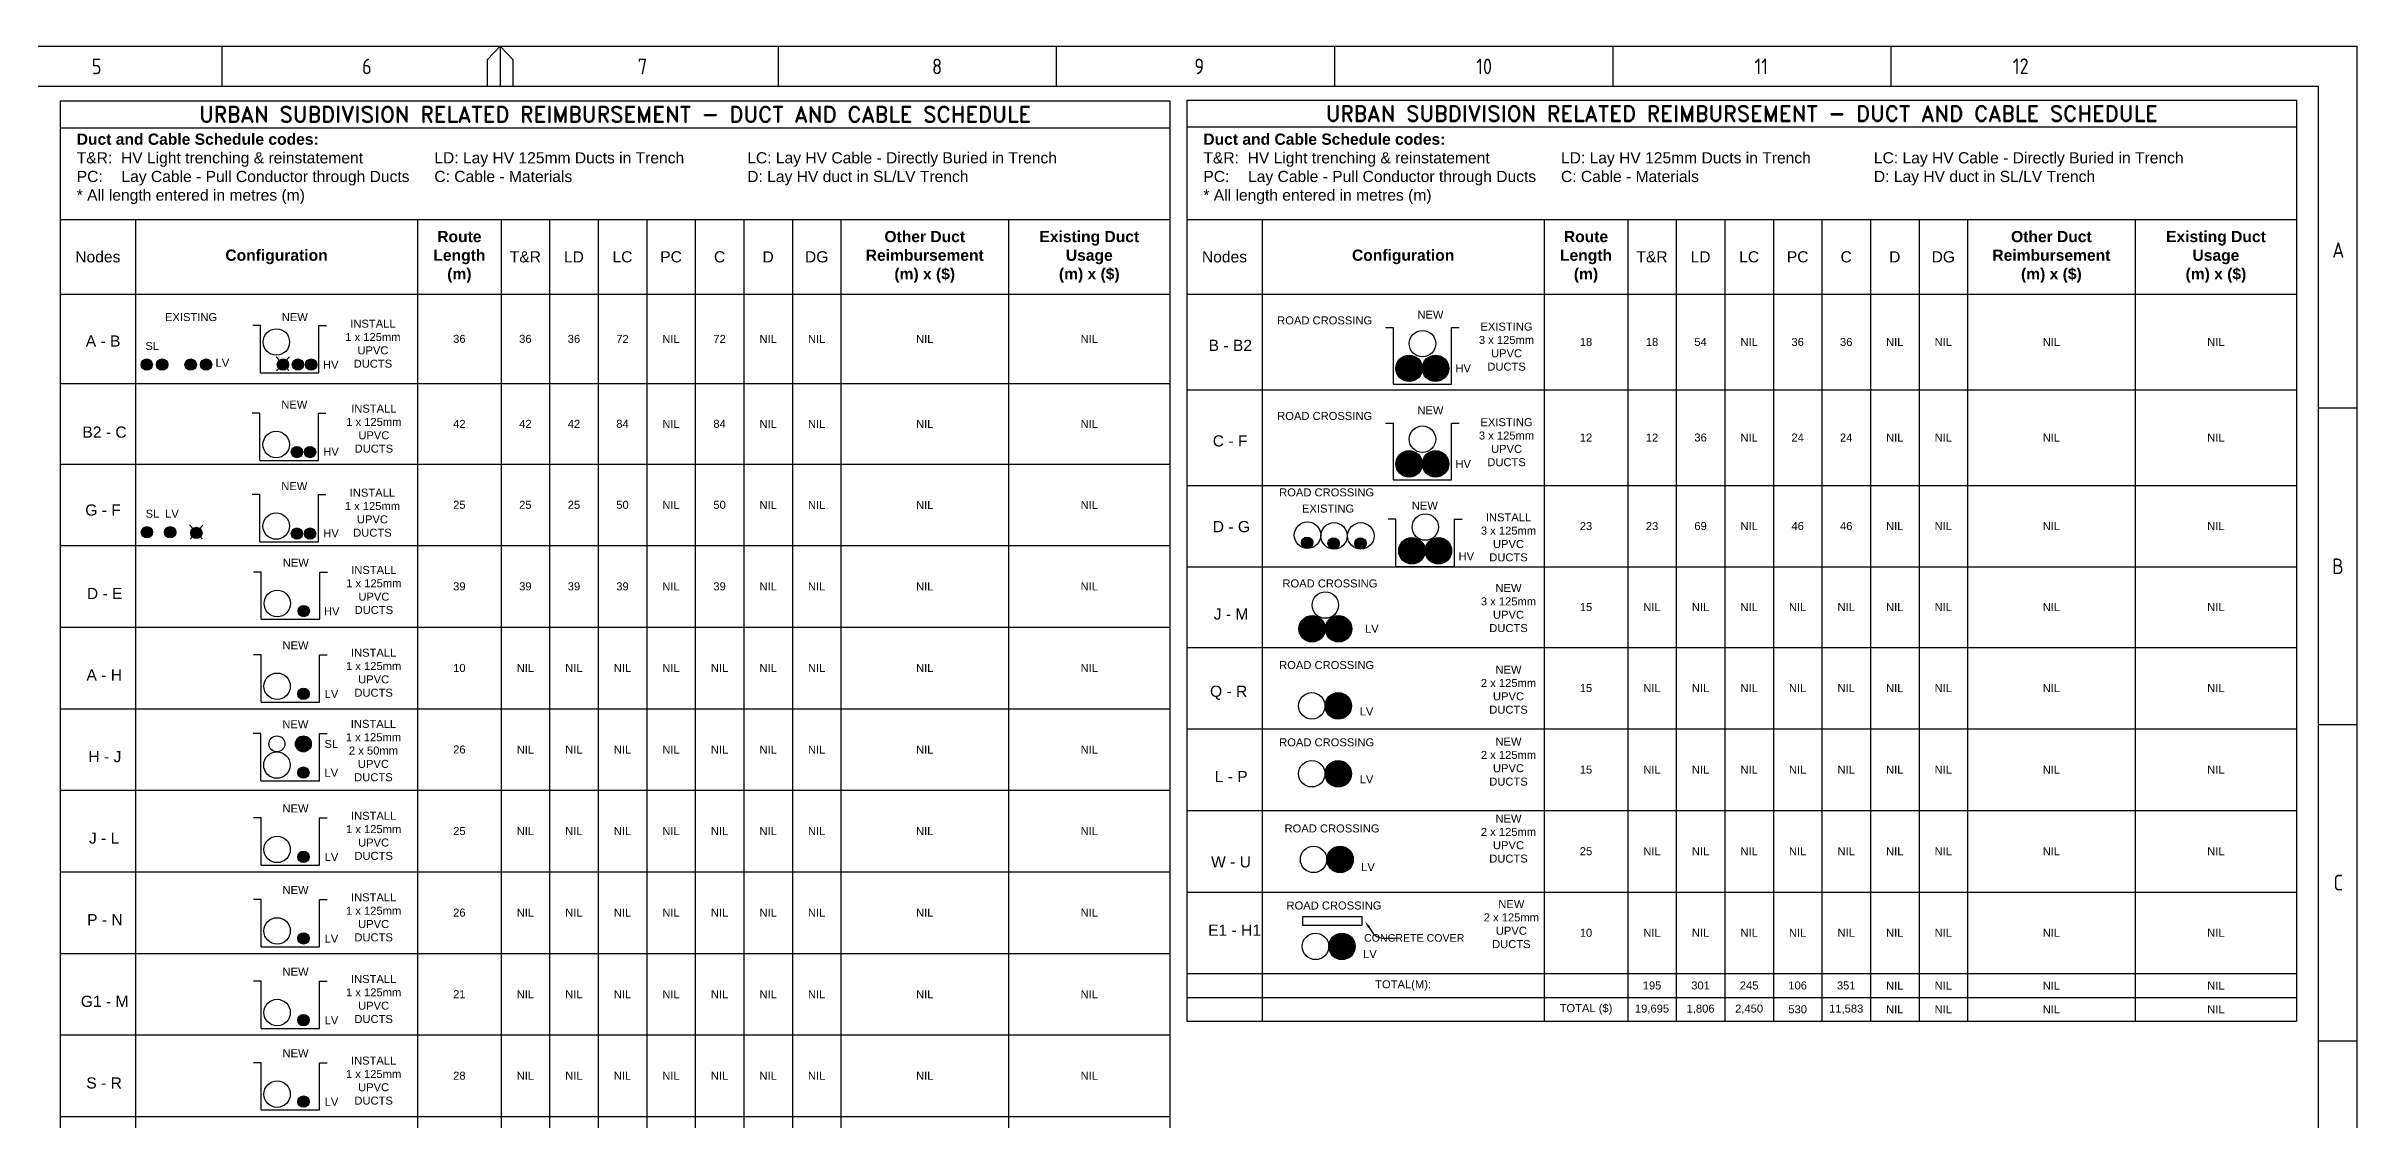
# Paper-space layout 'SHEET (3)' of a CAD drawing. Header units: metres, sheet in millimetres. Extents: x -30 to 802, y -5 to 581.
# Drawn here: x 285 to 802, y 341 to 581 of the extents above; entities that cross this region are included whole.
import ezdxf
from ezdxf import colors
from ezdxf.entities.mleader import LeaderData, LeaderLine
from ezdxf.enums import TextEntityAlignment as Align
from ezdxf.math import Vec2, Vec3

# ---------------------------------------------------------------- set-up
doc = ezdxf.new("R2010")
doc.units = ezdxf.units.M
doc.linetypes.add('IE Trench LV', pattern=[6.5, 5, -1.5])
doc.layers.get('0').update_dxf_attribs({"color": 6})
for name, color, linetype in [('Notes', 7, 'Continuous'), ('Notes_HV_MISC', 7, 'Continuous'), ('Notes_SP_MISC', 7, 'Continuous')]:
    doc.layers.add(name, color=color, linetype=linetype)
doc.styles.add('Consolas', font='consola.ttf')
doc.styles.add('Elec', font='romand__.ttf')
doc.styles.add('iecISOCP', font='isocp.shx')
doc.styles.get("Standard").update_dxf_attribs({"font": 'arial.ttf'})

# ---------------------------------------------------------------- blocks, each defined once
blk = doc.blocks.new('A1_FRAME_TITLE')
at = {"layer": 'Notes', "color": 7, "linetype": 'Continuous'}
for p, q in [((351.17, 574.39), (351.17, 583.39)), ((413.67, 580.39), (416.67, 583.39)), ((413.67, 574.39), (413.67, 580.39)), ((416.67, 583.39), (416.67, 574.39)), ((416.67, 583.39), (419.67, 580.39)), ((419.67, 580.39), (419.67, 574.39)), ((482.19, 574.39), (482.19, 583.39)), ((547.7, 574.39), (547.7, 583.39)), ((613.21, 574.39), (613.21, 583.39)), ((678.72, 574.39), (678.72, 583.39)), ((744.23, 574.39), (744.23, 583.39)), ((844.88, 5.97), (844.88, 574.39)), ((853.87, 502.43), (844.87, 502.43)), ((844.88, 431.68), (853.87, 431.68)), ((844.87, 360.93), (853.87, 360.93))]:
    blk.add_line(p, q, dxfattribs=at)
at = {"layer": 'Notes', "color": 7, "linetype": 'Continuous', "flags": 128}
blk.add_lwpolyline([(844.88, 574.39), (149.5, 574.39)], dxfattribs=at)
at = {"color": 7}
blk.add_attdef('DRAFT_NUM', (9.35, 23.29), '', height=2.5, rotation=90, dxfattribs=at)
at = {"layer": 'Notes', "color": 7, "style": 'iecISOCP'}
for s, p in [('5', (320.5, 577.12)), ('6', (384.13, 577.12)), ('7', (449.08, 577.12)), ('8', (518.36, 577.12)), ('9', (580.11, 577.12)), ('10', (646.5, 577.12)), ('11', (712.06, 577.12)), ('12', (772.87, 577.16)), ('A', (848.09, 536.06)), ('B', (848.09, 465.31)), ('C', (848.39, 394.56))]:
    blk.add_text(s, height=3.5, dxfattribs=at).set_placement(p)
at = {"layer": 'Notes', "color": 7, "style": 'iecISOCP', "flags": 8}
blk.add_attdef('VERSION_NO', text='', height=2.5, rotation=90, dxfattribs=at).set_placement((302.04, 43.81), align=Align.MIDDLE_CENTER)
at = {"layer": 'Notes', "color": 7, "style": 'iecISOCP'}
for tag, p in [('CAP_NO', (513.19, 43.46)), ('IE_NUM', (513.05, 37.81)), ('REF_No_1', (335.24, 32.31)), ('REF_1', (362.52, 32.31)), ('GEN_WO', (441.71, 31.76)), ('HV_SWITCH', (513.46, 32.16)), ('REF_No_2', (335.24, 26.31)), ('REF_2', (362.52, 26.31)), ('OH_WO', (441.71, 25.81)), ('UBD_REF', (513.05, 25.83)), ('REF_No_3', (335.24, 20.31)), ('REF_3', (362.52, 20.31)), ('UG_WO', (441.71, 20.05)), ('GIS_MAP_No', (513.05, 20.04)), ('REF_No_4', (335.24, 14.31)), ('REF_4', (362.52, 14.31)), ('SUB_WO', (441.71, 13.81)), ('HV_OP_DIAG', (513.33, 14.2)), ('LGA', (512.95, 7.78)), ('ExportID', (-11.47, 2.39))]:
    blk.add_attdef(tag, p, '', height=2.5, dxfattribs=at)
for tag, height, p in [('T1', 3.5, (684.37, 39.47)), ('T2', 3.5, (684.37, 34.35)), ('scale', 2.5, (567.76, 33.27)), ('T3', 3.5, (684.37, 28.92)), ('DRAWN', 2.5, (567.76, 24.93)), ('T4', 3.5, (684.37, 23.66)), ('T5', 3.5, (684.37, 18.23)), ('REV', 5, (840.57, 17.1)), ('DATE', 2.5, (567.76, 16.88)), ('T6', 3.5, (684.37, 12.97)), ('CHD', 2.5, (567.76, 8.37)), ('DESIGN', 2.5, (605.62, 9.15))]:
    blk.add_attdef(tag, text='', height=height, dxfattribs=at).set_placement(p, align=Align.CENTER)
blk.add_attdef('NUM', text='', height=7, dxfattribs=at).set_placement((812.88, 20.12), align=Align.MIDDLE_CENTER)
for tag, p in [('NS', (811.23, 8.12)), ('SHTS', (825.93, 8.12))]:
    blk.add_attdef(tag, text='', height=2.5, dxfattribs=at).set_placement(p, align=Align.MIDDLE)
at = {"layer": 'Notes', "color": 7, "style": 'iecISOCP', "flags": 1}
for tag, p in [('ProjectType', (-6.37, -26.8)), ('ProjectNumber', (3.01, -26.82)), ('DrawingNumber', (14.96, -26.8)), ('ProjectDescription', (27.02, -26.83)), ('ExportDate', (39.74, -26.79)), ('ExportUserName', (48.61, -26.8)), ('DesignerCompanyName', (60.94, -26.79)), ('ExportAreaOfInterest', (76.55, -26.81)), ('GIS_SUCCESS', (91.45, -26.78)), ('CAD_SUCCESS', (101.24, -26.78)), ('ExportCategories', (119.53, -26.8)), ('DEPOTCODE', (111.56, -26.88)), ('Comments', (133.84, -26.88))]:
    blk.add_attdef(tag, p, '', height=1, dxfattribs=at)
blk = doc.blocks.new('*T255')
at = {"layer": 'Notes', "color": 0, "linetype": 'ByBlock', "lineweight": -2, "transparency": 16777216}
for p, q in [((0, 0), (248.25, 0)), ((0, 0), (0, -409.51)), ((248.25, 0), (248.25, -409.51)), ((0, -6), (248.25, -6)), ((0, -26.53), (248.25, -26.53)), ((16.82, -26.53), (16.82, -409.51)), ((79.95, -26.53), (79.95, -409.51)), ((98.63, -26.53), (98.63, -409.51)), ((109.49, -26.53), (109.49, -409.51)), ((120.35, -26.53), (120.35, -409.51)), ((131.21, -26.53), (131.21, -409.51)), ((142.07, -26.53), (142.07, -409.51)), ((152.93, -26.53), (152.93, -409.51)), ((163.79, -26.53), (163.79, -409.51)), ((174.64, -26.53), (174.64, -409.51)), ((212.16, -26.53), (212.16, -409.51)), ((0, -43.23), (248.25, -43.23)), ((0, -63.23), (248.25, -63.23)), ((0, -81.23), (248.25, -81.23)), ((0, -99.47), (248.25, -99.47)), ((0, -117.72), (248.25, -117.72)), ((0, -135.96), (248.25, -135.96)), ((0, -154.2), (248.25, -154.2)), ((0, -172.44), (248.25, -172.44)), ((0, -190.69), (248.25, -190.69)), ((0, -208.93), (248.25, -208.93)), ((0, -227.17), (248.25, -227.17)), ((0, -245.41), (248.25, -245.41)), ((0, -263.65), (248.25, -263.65)), ((0, -284.75), (248.25, -284.75)), ((0, -305.84), (248.25, -305.84)), ((0, -324.84), (248.25, -324.84)), ((0, -346.8), (248.25, -346.8)), ((0, -365.8), (248.25, -365.8)), ((0, -387.65), (248.25, -387.65)), ((0, -409.51), (248.25, -409.51))]:
    blk.add_line(p, q, dxfattribs=at)
at = {"layer": 'Notes', "color": 0, "linetype": 'Continuous', "transparency": 16777216, "insert": (124.13, -3), "char_height": 3.5, "width": 245.2532, "attachment_point": 5, "style": 'Elec'}
blk.add_mtext('URBAN SUBDIVISION RELATED REIMBURSEMENT - DUCT AND CABLE SCHEDULE', dxfattribs=at)
at = {"layer": 'Notes', "color": 0, "linetype": 'Continuous', "transparency": 16777216, "attachment_point": 5}
for s, insert, char_height, width in [('{\\fArial|b1|i0|c0|p34;Route \\PLength (m)}', (89.29, -34.88), 2.5, 15.6857), ('{\\fArial|b1|i0|c0|p34;\\C256;Other Duct Reimbursement\\P(m) x ($)}', (193.4, -34.88), 2.5, 34.5153), ('{\\fArial|b1|i0|c0|p34;\\C256;Existing Duct \\PUsage\\P(m) x ($)}', (230.21, -34.88), 2.5, 33.0932), ('Nodes', (8.41, -34.88), 2.5, 13.8231), ('{\\fArial|b1|i0|c0|p34;Configuration}', (48.38, -34.88), 2.5, 60.1224), ('T&R', (104.06, -34.88), 2.5, 7.8591), ('LD', (114.92, -34.88), 2.5, 7.8591), ('LC', (125.78, -34.88), 2.5, 7.8591), ('PC', (136.64, -34.88), 2.5, 7.8591), ('C', (147.5, -34.88), 2.5, 7.8591), ('D', (158.36, -34.88), 2.5, 7.8591), ('DG', (169.22, -34.88), 2.5, 7.8591), ('36', (89.29, -53.23), 1.79, 15.6857), ('36', (104.06, -53.23), 1.79, 7.8591), ('36', (114.92, -53.23), 1.79, 7.8591), ('72', (125.78, -53.23), 1.79, 7.8591), ('NIL', (136.64, -53.23), 1.79, 7.8591), ('72', (147.5, -53.23), 1.79, 7.8591), ('NIL', (158.36, -53.23), 1.79, 7.8591), ('NIL', (169.22, -53.23), 1.79, 7.8591), ('NIL', (193.4, -53.23), 1.79, 34.5153), ('NIL', (230.21, -53.23), 1.79, 33.0932), ('42', (89.29, -72.23), 1.79, 15.6857), ('42', (104.06, -72.23), 1.79, 7.8591), ('42', (114.92, -72.23), 1.79, 7.8591), ('84', (125.78, -72.23), 1.79, 7.8591), ('NIL', (136.64, -72.23), 1.79, 7.8591), ('84', (147.5, -72.23), 1.79, 7.8591), ('NIL', (158.36, -72.23), 1.79, 7.8591), ('NIL', (169.22, -72.23), 1.79, 7.8591), ('NIL', (193.4, -72.23), 1.79, 34.5153), ('NIL', (230.21, -72.23), 1.79, 33.0932), ('25', (89.29, -90.35), 1.79, 15.6857), ('25', (104.06, -90.35), 1.79, 7.8591), ('25', (114.92, -90.35), 1.79, 7.8591), ('50', (125.78, -90.35), 1.79, 7.8591), ('NIL', (136.64, -90.35), 1.79, 7.8591), ('50', (147.5, -90.35), 1.79, 7.8591), ('NIL', (158.36, -90.35), 1.79, 7.8591), ('NIL', (169.22, -90.35), 1.79, 7.8591), ('NIL', (193.4, -90.35), 1.79, 34.5153), ('NIL', (230.21, -90.35), 1.79, 33.0932), ('39', (89.29, -108.59), 1.79, 15.6857), ('39', (104.06, -108.59), 1.79, 7.8591), ('39', (114.92, -108.59), 1.79, 7.8591), ('39', (125.78, -108.59), 1.79, 7.8591), ('NIL', (136.64, -108.59), 1.79, 7.8591), ('39', (147.5, -108.59), 1.79, 7.8591), ('NIL', (158.36, -108.59), 1.79, 7.8591), ('NIL', (169.22, -108.59), 1.79, 7.8591), ('NIL', (193.4, -108.59), 1.79, 34.5153), ('NIL', (230.21, -108.59), 1.79, 33.0932), ('10', (89.29, -126.84), 1.79, 15.6857), ('NIL', (104.06, -126.84), 1.79, 7.8591), ('NIL', (114.92, -126.84), 1.79, 7.8591), ('NIL', (125.78, -126.84), 1.79, 7.8591), ('NIL', (136.64, -126.84), 1.79, 7.8591), ('NIL', (147.5, -126.84), 1.79, 7.8591), ('NIL', (158.36, -126.84), 1.79, 7.8591), ('NIL', (169.22, -126.84), 1.79, 7.8591), ('NIL', (193.4, -126.84), 1.79, 34.5153), ('NIL', (230.21, -126.84), 1.79, 33.0932), ('26', (89.29, -145.08), 1.79, 15.6857), ('NIL', (104.06, -145.08), 1.79, 7.8591), ('NIL', (114.92, -145.08), 1.79, 7.8591), ('NIL', (125.78, -145.08), 1.79, 7.8591), ('NIL', (136.64, -145.08), 1.79, 7.8591), ('NIL', (147.5, -145.08), 1.79, 7.8591), ('NIL', (158.36, -145.08), 1.79, 7.8591), ('NIL', (169.22, -145.08), 1.79, 7.8591), ('NIL', (193.4, -145.08), 1.79, 34.5153), ('NIL', (230.21, -145.08), 1.79, 33.0932), ('25', (89.29, -163.32), 1.79, 15.6857), ('NIL', (104.06, -163.32), 1.79, 7.8591), ('NIL', (114.92, -163.32), 1.79, 7.8591), ('NIL', (125.78, -163.32), 1.79, 7.8591), ('NIL', (136.64, -163.32), 1.79, 7.8591), ('NIL', (147.5, -163.32), 1.79, 7.8591), ('NIL', (158.36, -163.32), 1.79, 7.8591), ('NIL', (169.22, -163.32), 1.79, 7.8591), ('NIL', (193.4, -163.32), 1.79, 34.5153), ('NIL', (230.21, -163.32), 1.79, 33.0932), ('26', (89.29, -181.56), 1.79, 15.6857), ('NIL', (104.06, -181.56), 1.79, 7.8591), ('NIL', (114.92, -181.56), 1.79, 7.8591), ('NIL', (125.78, -181.56), 1.79, 7.8591), ('NIL', (136.64, -181.56), 1.79, 7.8591), ('NIL', (147.5, -181.56), 1.79, 7.8591), ('NIL', (158.36, -181.56), 1.79, 7.8591), ('NIL', (169.22, -181.56), 1.79, 7.8591), ('NIL', (193.4, -181.56), 1.79, 34.5153), ('NIL', (230.21, -181.56), 1.79, 33.0932), ('21', (89.29, -199.81), 1.79, 15.6857), ('NIL', (104.06, -199.81), 1.79, 7.8591), ('NIL', (114.92, -199.81), 1.79, 7.8591), ('NIL', (125.78, -199.81), 1.79, 7.8591), ('NIL', (136.64, -199.81), 1.79, 7.8591), ('NIL', (147.5, -199.81), 1.79, 7.8591), ('NIL', (158.36, -199.81), 1.79, 7.8591), ('NIL', (169.22, -199.81), 1.79, 7.8591), ('NIL', (193.4, -199.81), 1.79, 34.5153), ('NIL', (230.21, -199.81), 1.79, 33.0932), ('28', (89.29, -218.05), 1.79, 15.6857), ('NIL', (104.06, -218.05), 1.79, 7.8591), ('NIL', (114.92, -218.05), 1.79, 7.8591), ('NIL', (125.78, -218.05), 1.79, 7.8591), ('NIL', (136.64, -218.05), 1.79, 7.8591), ('NIL', (147.5, -218.05), 1.79, 7.8591), ('NIL', (158.36, -218.05), 1.79, 7.8591), ('NIL', (169.22, -218.05), 1.79, 7.8591), ('NIL', (193.4, -218.05), 1.79, 34.5153), ('NIL', (230.21, -218.05), 1.79, 33.0932), ('25', (89.29, -236.29), 1.79, 15.6857), ('NIL', (104.06, -236.29), 1.79, 7.8591), ('NIL', (114.92, -236.29), 1.79, 7.8591), ('NIL', (125.78, -236.29), 1.79, 7.8591), ('NIL', (136.64, -236.29), 1.79, 7.8591), ('NIL', (147.5, -236.29), 1.79, 7.8591), ('NIL', (158.36, -236.29), 1.79, 7.8591), ('NIL', (169.22, -236.29), 1.79, 7.8591), ('NIL', (193.4, -236.29), 1.79, 34.5153), ('NIL', (230.21, -236.29), 1.79, 33.0932), ('2', (89.29, -254.53), 1.79, 15.6857), ('NIL', (104.06, -254.53), 1.79, 7.8591), ('NIL', (114.92, -254.53), 1.79, 7.8591), ('NIL', (125.78, -254.53), 1.79, 7.8591), ('NIL', (136.64, -254.53), 1.79, 7.8591), ('NIL', (147.5, -254.53), 1.79, 7.8591), ('NIL', (158.36, -254.53), 1.79, 7.8591), ('NIL', (169.22, -254.53), 1.79, 7.8591), ('NIL', (193.4, -254.53), 1.79, 34.5153), ('NIL', (230.21, -254.53), 1.79, 33.0932), ('1', (89.29, -274.2), 1.79, 15.6857), ('NIL', (104.06, -274.2), 1.79, 7.8591), ('NIL', (114.92, -274.2), 1.79, 7.8591), ('NIL', (125.78, -274.2), 1.79, 7.8591), ('NIL', (136.64, -274.2), 1.79, 7.8591), ('NIL', (147.5, -274.2), 1.79, 7.8591), ('NIL', (158.36, -274.2), 1.79, 7.8591), ('NIL', (169.22, -274.2), 1.79, 7.8591), ('NIL', (193.4, -274.2), 1.79, 34.5153), ('NIL', (230.21, -274.2), 1.79, 33.0932), ('49', (89.29, -295.3), 1.79, 15.6857), ('NIL', (104.06, -295.3), 1.79, 7.8591), ('NIL', (114.92, -295.3), 1.79, 7.8591), ('NIL', (125.78, -295.3), 1.79, 7.8591), ('NIL', (136.64, -295.3), 1.79, 7.8591), ('NIL', (147.5, -295.3), 1.79, 7.8591), ('NIL', (158.36, -295.3), 1.79, 7.8591), ('NIL', (169.22, -295.3), 1.79, 7.8591), ('NIL', (193.4, -295.3), 1.79, 34.5153), ('NIL', (230.21, -295.3), 1.79, 33.0932), ('14', (89.29, -315.34), 1.79, 15.6857), ('NIL', (104.06, -315.34), 1.79, 7.8591), ('NIL', (114.92, -315.34), 1.79, 7.8591), ('NIL', (125.78, -315.34), 1.79, 7.8591), ('NIL', (136.64, -315.34), 1.79, 7.8591), ('NIL', (147.5, -315.34), 1.79, 7.8591), ('NIL', (158.36, -315.34), 1.79, 7.8591), ('NIL', (169.22, -315.34), 1.79, 7.8591), ('NIL', (193.4, -315.34), 1.79, 34.5153), ('NIL', (230.21, -315.34), 1.79, 33.0932), ('13', (89.29, -335.82), 1.79, 15.6857), ('NIL', (104.06, -335.82), 1.79, 7.8591), ('NIL', (114.92, -335.82), 1.79, 7.8591), ('NIL', (125.78, -335.82), 1.79, 7.8591), ('NIL', (136.64, -335.82), 1.79, 7.8591), ('NIL', (147.5, -335.82), 1.79, 7.8591), ('NIL', (158.36, -335.82), 1.79, 7.8591), ('NIL', (169.22, -335.82), 1.79, 7.8591), ('NIL', (193.4, -335.82), 1.79, 34.5153), ('NIL', (230.21, -335.82), 1.79, 33.0932), ('10', (89.29, -356.3), 1.79, 15.6857), ('NIL', (104.06, -356.3), 1.79, 7.8591), ('NIL', (114.92, -356.3), 1.79, 7.8591), ('NIL', (125.78, -356.3), 1.79, 7.8591), ('NIL', (136.64, -356.3), 1.79, 7.8591), ('NIL', (147.5, -356.3), 1.79, 7.8591), ('NIL', (158.36, -356.3), 1.79, 7.8591), ('NIL', (169.22, -356.3), 1.79, 7.8591), ('NIL', (193.4, -356.3), 1.79, 34.5153), ('NIL', (230.21, -356.3), 1.79, 33.0932), ('13', (89.29, -376.73), 1.79, 15.6857), ('NIL', (104.06, -376.73), 1.79, 7.8591), ('NIL', (114.92, -376.73), 1.79, 7.8591), ('NIL', (125.78, -376.73), 1.79, 7.8591), ('NIL', (136.64, -376.73), 1.79, 7.8591), ('NIL', (147.5, -376.73), 1.79, 7.8591), ('NIL', (158.36, -376.73), 1.79, 7.8591), ('NIL', (169.22, -376.73), 1.79, 7.8591), ('NIL', (193.4, -376.73), 1.79, 34.5153), ('NIL', (230.21, -376.73), 1.79, 33.0932), ('51', (89.29, -398.58), 1.79, 15.6857), ('NIL', (104.06, -398.58), 1.79, 7.8591), ('NIL', (114.92, -398.58), 1.79, 7.8591), ('NIL', (125.78, -398.58), 1.79, 7.8591), ('NIL', (136.64, -398.58), 1.79, 7.8591), ('NIL', (147.5, -398.58), 1.79, 7.8591), ('NIL', (158.36, -398.58), 1.79, 7.8591), ('NIL', (169.22, -398.58), 1.79, 7.8591), ('NIL', (193.4, -398.58), 1.79, 34.5153), ('NIL', (230.21, -398.58), 1.79, 33.0932)]:
    blk.add_mtext(s, dxfattribs=dict(at, insert=insert, char_height=char_height, width=width))
blk = doc.blocks.new('*T253')
at = {"layer": 'Notes', "color": 0, "linetype": 'ByBlock', "lineweight": -2, "transparency": 16777216}
for p, q in [((0, 0), (248.25, 0)), ((0, 0), (0, -206.04)), ((248.25, 0), (248.25, -206.04)), ((0, -6), (248.25, -6)), ((0, -26.71), (248.25, -26.71)), ((16.82, -26.71), (16.82, -206.04)), ((79.95, -26.71), (79.95, -206.04)), ((98.63, -26.71), (98.63, -206.04)), ((109.49, -26.71), (109.49, -206.04)), ((120.35, -26.71), (120.35, -206.04)), ((131.21, -26.71), (131.21, -206.04)), ((142.07, -26.71), (142.07, -206.04)), ((152.93, -26.71), (152.93, -206.04)), ((163.79, -26.71), (163.79, -206.04)), ((174.64, -26.71), (174.64, -206.04)), ((212.16, -26.71), (212.16, -206.04)), ((0, -43.41), (248.25, -43.41)), ((0, -64.78), (248.25, -64.78)), ((0, -86.16), (248.25, -86.16)), ((0, -104.4), (248.25, -104.4)), ((0, -122.4), (248.25, -122.4)), ((0, -140.64), (248.25, -140.64)), ((0, -158.89), (248.25, -158.89)), ((0, -177.13), (248.25, -177.13)), ((0, -195.37), (248.25, -195.37)), ((0, -200.7), (248.25, -200.7)), ((0, -206.04), (248.25, -206.04))]:
    blk.add_line(p, q, dxfattribs=at)
at = {"layer": 'Notes', "color": 0, "linetype": 'Continuous', "transparency": 16777216, "insert": (124.13, -3), "char_height": 3.5, "width": 245.2532, "attachment_point": 5, "style": 'Elec'}
blk.add_mtext('URBAN SUBDIVISION RELATED REIMBURSEMENT - DUCT AND CABLE SCHEDULE', dxfattribs=at)
at = {"layer": 'Notes', "color": 0, "linetype": 'Continuous', "transparency": 16777216, "attachment_point": 5}
for s, insert, char_height, width in [('{\\fArial|b1|i0|c0|p34;Route \\PLength (m)}', (89.29, -35.06), 2.5, 15.6857), ('{\\fArial|b1|i0|c0|p34;\\C256;Other Duct Reimbursement\\P(m) x ($)}', (193.4, -35.06), 2.5, 34.5153), ('{\\fArial|b1|i0|c0|p34;\\C256;Existing Duct \\PUsage\\P(m) x ($)}', (230.21, -35.06), 2.5, 33.0932), ('Nodes', (8.41, -35.06), 2.5, 13.8231), ('{\\fArial|b1|i0|c0|p34;Configuration}', (48.38, -35.06), 2.5, 60.1224), ('T&R', (104.06, -35.06), 2.5, 7.8591), ('LD', (114.92, -35.06), 2.5, 7.8591), ('LC', (125.78, -35.06), 2.5, 7.8591), ('PC', (136.64, -35.06), 2.5, 7.8591), ('C', (147.5, -35.06), 2.5, 7.8591), ('D', (158.36, -35.06), 2.5, 7.8591), ('DG', (169.22, -35.06), 2.5, 7.8591), ('18', (89.29, -54.1), 1.79, 15.6857), ('18', (104.06, -54.1), 1.79, 7.8591), ('54', (114.92, -54.1), 1.79, 7.8591), ('NIL', (125.78, -54.1), 1.79, 7.8591), ('36', (136.64, -54.1), 1.79, 7.8591), ('36', (147.5, -54.1), 1.79, 7.8591), ('NIL', (158.36, -54.1), 1.79, 7.8591), ('NIL', (169.22, -54.1), 1.79, 7.8591), ('NIL', (193.4, -54.1), 1.79, 34.5153), ('NIL', (230.21, -54.1), 1.79, 33.0932), ('12', (89.29, -75.47), 1.79, 15.6857), ('12', (104.06, -75.47), 1.79, 7.8591), ('36', (114.92, -75.47), 1.79, 7.8591), ('NIL', (125.78, -75.47), 1.79, 7.8591), ('24', (136.64, -75.47), 1.79, 7.8591), ('24', (147.5, -75.47), 1.79, 7.8591), ('NIL', (158.36, -75.47), 1.79, 7.8591), ('NIL', (169.22, -75.47), 1.79, 7.8591), ('NIL', (193.4, -75.47), 1.79, 34.5153), ('NIL', (230.21, -75.47), 1.79, 33.0932), ('23', (89.29, -95.28), 1.79, 15.6857), ('23', (104.06, -95.28), 1.79, 7.8591), ('69', (114.92, -95.28), 1.79, 7.8591), ('NIL', (125.78, -95.28), 1.79, 7.8591), ('46', (136.64, -95.28), 1.79, 7.8591), ('46', (147.5, -95.28), 1.79, 7.8591), ('NIL', (158.36, -95.28), 1.79, 7.8591), ('NIL', (169.22, -95.28), 1.79, 7.8591), ('NIL', (193.4, -95.28), 1.79, 34.5153), ('NIL', (230.21, -95.28), 1.79, 33.0932), ('15', (89.29, -113.4), 1.79, 15.6857), ('NIL', (104.06, -113.4), 1.79, 7.8591), ('NIL', (114.92, -113.4), 1.79, 7.8591), ('NIL', (125.78, -113.4), 1.79, 7.8591), ('NIL', (136.64, -113.4), 1.79, 7.8591), ('NIL', (147.5, -113.4), 1.79, 7.8591), ('NIL', (158.36, -113.4), 1.79, 7.8591), ('NIL', (169.22, -113.4), 1.79, 7.8591), ('NIL', (193.4, -113.4), 1.79, 34.5153), ('NIL', (230.21, -113.4), 1.79, 33.0932), ('15', (89.29, -131.52), 1.79, 15.6857), ('NIL', (104.06, -131.52), 1.79, 7.8591), ('NIL', (114.92, -131.52), 1.79, 7.8591), ('NIL', (125.78, -131.52), 1.79, 7.8591), ('NIL', (136.64, -131.52), 1.79, 7.8591), ('NIL', (147.5, -131.52), 1.79, 7.8591), ('NIL', (158.36, -131.52), 1.79, 7.8591), ('NIL', (169.22, -131.52), 1.79, 7.8591), ('NIL', (193.4, -131.52), 1.79, 34.5153), ('NIL', (230.21, -131.52), 1.79, 33.0932), ('15', (89.29, -149.76), 1.79, 15.6857), ('NIL', (104.06, -149.76), 1.79, 7.8591), ('NIL', (114.92, -149.76), 1.79, 7.8591), ('NIL', (125.78, -149.76), 1.79, 7.8591), ('NIL', (136.64, -149.76), 1.79, 7.8591), ('NIL', (147.5, -149.76), 1.79, 7.8591), ('NIL', (158.36, -149.76), 1.79, 7.8591), ('NIL', (169.22, -149.76), 1.79, 7.8591), ('NIL', (193.4, -149.76), 1.79, 34.5153), ('NIL', (230.21, -149.76), 1.79, 33.0932), ('25', (89.29, -168.01), 1.79, 15.6857), ('NIL', (104.06, -168.01), 1.79, 7.8591), ('NIL', (114.92, -168.01), 1.79, 7.8591), ('NIL', (125.78, -168.01), 1.79, 7.8591), ('NIL', (136.64, -168.01), 1.79, 7.8591), ('NIL', (147.5, -168.01), 1.79, 7.8591), ('NIL', (158.36, -168.01), 1.79, 7.8591), ('NIL', (169.22, -168.01), 1.79, 7.8591), ('NIL', (193.4, -168.01), 1.79, 34.5153), ('NIL', (230.21, -168.01), 1.79, 33.0932), ('10', (89.29, -186.25), 1.79, 15.6857), ('NIL', (104.06, -186.25), 1.79, 7.8591), ('NIL', (114.92, -186.25), 1.79, 7.8591), ('NIL', (125.78, -186.25), 1.79, 7.8591), ('NIL', (136.64, -186.25), 1.79, 7.8591), ('NIL', (147.5, -186.25), 1.79, 7.8591), ('NIL', (158.36, -186.25), 1.79, 7.8591), ('NIL', (169.22, -186.25), 1.79, 7.8591), ('NIL', (193.4, -186.25), 1.79, 34.5153), ('NIL', (230.21, -186.25), 1.79, 33.0932), ('TOTAL(M):', (48.38, -198.04), 1.79, 60.1224), ('195', (104.06, -198.04), 1.79, 7.8591), ('301', (114.92, -198.04), 1.79, 7.8591), ('245', (125.78, -198.04), 1.79, 7.8591), ('106', (136.64, -198.04), 1.79, 7.8591), ('351', (147.5, -198.04), 1.79, 7.8591), ('NIL', (158.36, -198.04), 1.79, 7.8591), ('NIL', (169.22, -198.04), 1.79, 7.8591), ('NIL', (193.4, -198.04), 1.79, 34.5153), ('NIL', (230.21, -198.04), 1.79, 33.0932), ('TOTAL ($)', (89.29, -203.37), 1.79, 15.6857), ('19,695', (104.06, -203.37), 1.79, 7.8591), ('1,806', (114.92, -203.37), 1.79, 7.8591), ('2,450', (125.78, -203.37), 1.79, 7.8591), ('530', (136.64, -203.37), 1.79, 7.8591), ('11,583', (147.5, -203.37), 1.79, 7.8591), ('NIL', (158.36, -203.37), 1.79, 7.8591), ('NIL', (169.22, -203.37), 1.79, 7.8591), ('NIL', (193.4, -203.37), 1.79, 34.5153), ('NIL', (230.21, -203.37), 1.79, 33.0932)]:
    blk.add_mtext(s, dxfattribs=dict(at, insert=insert, char_height=char_height, width=width))

psp = doc.layouts.new('SHEET (3)')

# ---------------------------------------------------------------- hatches: boundary and pattern name
at = {"layer": 'Notes', "linetype": 'IE Trench LV'}
h = psp.add_hatch(color=256, dxfattribs=at)
h.dxf.hatch_style = 1
h.paths.add_polyline_path([(587.13, 508.95, 1), (593.05, 508.95, 1)])
h = psp.add_hatch(color=256, dxfattribs=at)
h.dxf.hatch_style = 1
h.paths.add_polyline_path([(593.05, 508.95, 1), (598.97, 508.95, 1)])
at = {"layer": 'Notes'}
h = psp.add_hatch(color=256, dxfattribs=at)
h.dxf.hatch_style = 1
h.paths.add_polyline_path([(306.4, 509.79, 1), (308.95, 509.79, 1)])
h = psp.add_hatch(color=256, dxfattribs=at)
h.dxf.hatch_style = 1
h.paths.add_polyline_path([(309.85, 509.79, 1), (312.4, 509.79, 1)])
h = psp.add_hatch(color=256, dxfattribs=at)
h.dxf.hatch_style = 1
h.paths.add_polyline_path([(316.23, 509.79, 1), (318.78, 509.79, 1)])
h = psp.add_hatch(color=256, dxfattribs=at)
h.dxf.hatch_style = 1
h.paths.add_polyline_path([(319.69, 509.79, 1), (322.24, 509.79, 1)])
h = psp.add_hatch(color=256, dxfattribs=at)
h.dxf.hatch_style = 1
h.paths.add_polyline_path([(336.88, 509.79, 1), (339.43, 509.79, 1)])
h = psp.add_hatch(color=256, dxfattribs=at)
h.dxf.hatch_style = 1
h.paths.add_polyline_path([(340.22, 509.79, 1), (342.77, 509.79, 1)])
h = psp.add_hatch(color=256, dxfattribs=at)
h.dxf.hatch_style = 1
h.paths.add_polyline_path([(343.18, 509.79, 1), (345.73, 509.79, 1)])
h = psp.add_hatch(color=256, dxfattribs=at)
h.dxf.hatch_style = 1
h.paths.add_polyline_path([(340.01, 490.23, 1), (342.56, 490.23, 1)])
h = psp.add_hatch(color=256, dxfattribs=at)
h.dxf.hatch_style = 1
h.paths.add_polyline_path([(342.94, 490.23, 1), (345.49, 490.23, 1)])
at = {"layer": 'Notes', "linetype": 'IE Trench LV'}
h = psp.add_hatch(color=256, dxfattribs=at)
h.dxf.hatch_style = 1
h.paths.add_polyline_path([(587.13, 487.58, 1), (593.05, 487.58, 1)])
h = psp.add_hatch(color=256, dxfattribs=at)
h.dxf.hatch_style = 1
h.paths.add_polyline_path([(593.05, 487.58, 1), (598.97, 487.58, 1)])
at = {"layer": 'Notes'}
h = psp.add_hatch(color=256, dxfattribs=at)
h.dxf.hatch_style = 1
h.paths.add_polyline_path([(306.46, 472.28, 1), (309, 472.28, 1)])
h = psp.add_hatch(color=256, dxfattribs=at)
h.dxf.hatch_style = 1
h.paths.add_polyline_path([(311.64, 472.28, 1), (314.19, 472.28, 1)])
h = psp.add_hatch(color=256, dxfattribs=at)
h.dxf.hatch_style = 1
h.paths.add_polyline_path([(317.52, 472.14, 1), (320.07, 472.14, 1)])
h = psp.add_hatch(color=256, dxfattribs=at)
h.dxf.hatch_style = 1
h.paths.add_polyline_path([(340.01, 471.99, 1), (342.56, 471.99, 1)])
h = psp.add_hatch(color=256, dxfattribs=at)
h.dxf.hatch_style = 1
h.paths.add_polyline_path([(342.94, 471.99, 1), (345.49, 471.99, 1)])
h = psp.add_hatch(color=256, dxfattribs=at)
h.dxf.hatch_style = 1
h.paths.add_polyline_path([(566.01, 469.95, 1), (568.56, 469.95, 1)])
h = psp.add_hatch(color=256, dxfattribs=at)
h.dxf.hatch_style = 1
h.paths.add_polyline_path([(571.93, 469.78, 1), (574.48, 469.78, 1)])
h = psp.add_hatch(color=256, dxfattribs=at)
h.dxf.hatch_style = 1
h.paths.add_polyline_path([(577.93, 469.78, 1), (580.47, 469.78, 1)])
at = {"layer": 'Notes', "linetype": 'IE Trench LV'}
h = psp.add_hatch(color=256, dxfattribs=at)
h.dxf.hatch_style = 1
h.paths.add_polyline_path([(587.76, 468.15, 1), (593.68, 468.15, 1)])
h = psp.add_hatch(color=256, dxfattribs=at)
h.dxf.hatch_style = 1
h.paths.add_polyline_path([(593.68, 468.15, 1), (599.6, 468.15, 1)])
at = {"layer": 'Notes'}
h = psp.add_hatch(color=256, dxfattribs=at)
h.dxf.hatch_style = 1
h.paths.add_polyline_path([(341.54, 454.66, 1), (344.09, 454.66, 1)])
at = {"layer": 'Notes', "linetype": 'IE Trench LV'}
h = psp.add_hatch(color=256, dxfattribs=at)
h.dxf.hatch_style = 1
h.paths.add_polyline_path([(565.43, 450.71, 1), (571.35, 450.71, 1)])
h = psp.add_hatch(color=256, dxfattribs=at)
h.dxf.hatch_style = 1
h.paths.add_polyline_path([(571.35, 450.71, 1), (577.27, 450.71, 1)])
at = {"layer": 'Notes'}
h = psp.add_hatch(color=256, dxfattribs=at)
h.dxf.hatch_style = 1
h.paths.add_polyline_path([(341.49, 436.15, 1), (344.04, 436.15, 1)])
at = {"layer": 'Notes', "linetype": 'IE Trench LV'}
h = psp.add_hatch(color=256, dxfattribs=at)
h.dxf.hatch_style = 1
h.paths.add_polyline_path([(571.28, 433.45, 1), (577.2, 433.45, 1)])
at = {"layer": 'Notes'}
h = psp.add_hatch(color=256, dxfattribs=at)
h.dxf.hatch_style = 1
h.paths.add_polyline_path([(340.95, 424.94, 1), (344.5, 424.94, 1)])
h = psp.add_hatch(color=256, dxfattribs=at)
h.dxf.hatch_style = 1
h.paths.add_polyline_path([(341.45, 418.52, 1), (344, 418.52, 1)])
at = {"layer": 'Notes', "linetype": 'IE Trench LV'}
h = psp.add_hatch(color=256, dxfattribs=at)
h.dxf.hatch_style = 1
h.paths.add_polyline_path([(571.28, 418.27, 1), (577.2, 418.27, 1)])
at = {"layer": 'Notes'}
h = psp.add_hatch(color=256, dxfattribs=at)
h.dxf.hatch_style = 1
h.paths.add_polyline_path([(341.49, 399.67, 1), (344.04, 399.67, 1)])
h = psp.add_hatch(color=256, dxfattribs=at)
h.dxf.hatch_style = 1
h.paths.add_polyline_path([(571.68, 399.11, 1), (577.6, 399.11, 1)])
h = psp.add_hatch(color=256, dxfattribs=at)
h.dxf.hatch_style = 1
h.paths.add_polyline_path([(341.49, 381.43, 1), (344.04, 381.43, 1)])
h = psp.add_hatch(color=256, dxfattribs=at)
h.dxf.hatch_style = 1
h.paths.add_polyline_path([(572.11, 379.65, 1), (578.03, 379.65, 1)])
h = psp.add_hatch(color=256, dxfattribs=at)
h.dxf.hatch_style = 1
h.paths.add_polyline_path([(341.49, 363.16, 1), (344.04, 363.16, 1)])
h = psp.add_hatch(color=256, dxfattribs=at)
h.dxf.hatch_style = 1
h.paths.add_polyline_path([(341.49, 344.92, 1), (344.04, 344.92, 1)])

# ---------------------------------------------------------------- linework, layer by layer
for p, q in [((336.62, 511.56), (339.47, 508.44)), ((336.73, 508.42), (339.6, 511.55)), ((317.26, 473.91), (320.11, 470.79)), ((317.37, 470.77), (320.23, 473.9))]:
    psp.add_line(p, q, dxfattribs=at)
psp.add_lwpolyline([(-29.63, 581), (802.09, 581), (802.09, -5.42), (-29.63, -5.42)], close=True, dxfattribs=at)
at = {"layer": 'Notes', "flags": 128}
for points in [[(333.1, 507.94), (333.1, 518.51), (331.38, 518.51)], [(346.18, 507.94), (346.18, 518.51), (347.89, 518.51)], [(584.79, 518.07), (586.51, 518.07), (586.51, 505.41), (599.59, 505.41), (599.59, 518.07), (601.31, 518.07)], [(333.1, 507.94), (346.18, 507.94)], [(332.99, 488.37), (332.99, 498.94), (331.27, 498.94)], [(346.07, 488.37), (346.07, 498.94), (347.78, 498.94)], [(584.79, 496.7), (586.51, 496.7), (586.51, 484.04), (599.59, 484.04), (599.59, 496.7), (601.31, 496.7)], [(332.99, 488.37), (346.07, 488.37)], [(332.99, 470.13), (332.99, 480.7), (331.27, 480.7)], [(346.07, 470.13), (346.07, 480.7), (347.78, 480.7)], [(587.14, 464.62), (587.14, 475.18), (585.42, 475.18)], [(600.22, 464.62), (600.22, 475.18), (601.94, 475.18)], [(332.99, 470.13), (346.07, 470.13)], [(333.31, 452.81), (333.31, 463.38), (331.59, 463.38)], [(346.39, 452.81), (346.39, 463.38), (348.11, 463.38)], [(587.14, 464.62), (600.22, 464.62)], [(333.31, 452.81), (346.39, 452.81)], [(333.26, 434.3), (333.26, 444.87), (331.55, 444.87)], [(346.34, 434.3), (346.34, 444.87), (348.06, 444.87)], [(333.26, 434.3), (346.34, 434.3)], [(333.22, 416.67), (333.22, 427.24), (331.5, 427.24)], [(346.3, 416.67), (346.3, 427.24), (348.02, 427.24)], [(333.22, 416.67), (346.3, 416.67)], [(333.26, 397.82), (333.26, 408.39), (331.55, 408.39)], [(346.34, 397.82), (346.34, 408.39), (348.06, 408.39)], [(333.26, 397.82), (346.34, 397.82)], [(333.26, 379.57), (333.26, 390.14), (331.55, 390.14)], [(346.34, 379.57), (346.34, 390.14), (348.06, 390.14)], [(333.26, 379.57), (346.34, 379.57)], [(333.26, 361.31), (333.26, 371.88), (331.55, 371.88)], [(346.34, 361.31), (346.34, 371.88), (348.06, 371.88)], [(333.26, 361.31), (346.34, 361.31)], [(333.26, 343.06), (333.26, 353.63), (331.55, 353.63)], [(346.34, 343.06), (346.34, 353.63), (348.06, 353.63)], [(333.26, 343.06), (346.34, 343.06)]]:
    psp.add_lwpolyline(points, dxfattribs=at)
at = {"layer": 'Notes'}
for centre, radius in [((336.68, 514.84), 2.96), ((593.07, 514.47), 2.96), ((590.09, 508.95), 2.96), ((596.01, 508.95), 2.96), ((307.67, 509.79), 1.27), ((311.13, 509.79), 1.27), ((317.51, 509.79), 1.27), ((320.96, 509.79), 1.27), ((338.15, 509.79), 1.27), ((341.5, 509.79), 1.27), ((344.46, 509.79), 1.27), ((336.65, 491.91), 2.96), ((341.29, 490.23), 1.27), ((344.22, 490.23), 1.27), ((593.07, 493.1), 2.96), ((590.09, 487.58), 2.96), ((596.01, 487.58), 2.96), ((336.65, 473.67), 2.96), ((593.71, 473.44), 2.96), ((307.73, 472.28), 1.27), ((312.92, 472.28), 1.27), ((318.79, 472.14), 1.27), ((341.29, 471.99), 1.27), ((344.22, 471.99), 1.27), ((567.37, 471.63), 2.96), ((567.28, 469.95), 1.27), ((573.29, 471.47), 2.96), ((573.2, 469.78), 1.27), ((579.29, 471.47), 2.96), ((579.2, 469.78), 1.27), ((590.72, 468.15), 2.96), ((596.64, 468.15), 2.96), ((336.89, 456.35), 2.96), ((342.81, 454.66), 1.27), ((571.35, 456), 2.96), ((568.39, 450.71), 2.96), ((574.31, 450.71), 2.96), ((336.84, 437.84), 2.96), ((342.76, 436.15), 1.27), ((568.31, 433.45), 2.96), ((574.24, 433.45), 2.96), ((336.8, 424.94), 1.78), ((342.72, 424.94), 1.78), ((336.8, 420.21), 2.96), ((342.72, 418.52), 1.27), ((568.31, 418.27), 2.96), ((574.24, 418.27), 2.96), ((336.84, 401.35), 2.96), ((342.76, 399.67), 1.27), ((568.72, 399.11), 2.96), ((574.64, 399.11), 2.96), ((336.84, 383.11), 2.96), ((342.76, 381.43), 1.27), ((569.15, 379.65), 2.96), ((575.07, 379.65), 2.96), ((336.84, 364.85), 2.96), ((342.76, 363.16), 1.27), ((336.84, 346.6), 2.96), ((342.76, 344.92), 1.27)]:
    psp.add_circle(centre, radius, dxfattribs=at)
at = {"layer": 'Notes_HV_MISC'}
psp.add_lwpolyline([(566.3, 386.37), (579.48, 386.37), (579.48, 384.31), (566.3, 384.31)], close=True, dxfattribs=at)

# ---------------------------------------------------------------- block references
for name, p in [('*T255', (288.33, 568.76)), ('*T253', (540.37, 568.94))]:
    psp.add_blockref(name, p)
at = {"layer": 'Notes', "xscale": 0.95}
psp.add_blockref('A1_FRAME_TITLE', (-9.08, -2.39), dxfattribs=at)

# ---------------------------------------------------------------- texts
at = {"layer": 'Notes'}
for s, p in [('EXISTING', (317.6, 521.31)), ('NEW', (340.8, 521.31)), ('ROAD CROSSING', (571.2, 520.57)), ('NEW', (594.85, 521.85)), ('SL', (308.91, 514.85)), ('LV', (324.61, 511.09)), ('HV', (348.85, 510.65)), ('HV', (602.19, 509.84)), ('NEW', (340.7, 501.75)), ('ROAD CROSSING', (571.2, 499.2)), ('NEW', (594.85, 500.47)), ('HV', (348.91, 491.21)), ('HV', (602.19, 488.46)), ('NEW', (340.7, 483.5)), ('ROAD CROSSING', (571.64, 482.1)), ('SL', (308.96, 477.33)), ('LV', (313.33, 477.33)), ('EXISTING', (571.95, 478.48)), ('NEW', (593.6, 479.15)), ('HV', (348.91, 472.96)), ('NEW', (341.02, 466.38)), ('HV', (602.89, 467.83)), ('ROAD CROSSING', (572.37, 461.73)), ('HV', (349.06, 455.52)), ('LV', (581.75, 451.6)), ('NEW', (340.97, 447.88)), ('ROAD CROSSING', (571.64, 443.48)), ('LV', (349.01, 437.02)), ('NEW', (340.93, 430.24)), ('LV', (580.56, 433.1)), ('SL', (348.97, 425.83)), ('ROAD CROSSING', (571.64, 426.19)), ('LV', (348.97, 419.38)), ('LV', (580.56, 417.92)), ('NEW', (340.97, 411.39)), ('ROAD CROSSING', (572.85, 406.93)), ('LV', (349.01, 400.53)), ('LV', (580.89, 398.28)), ('NEW', (340.97, 393.15)), ('ROAD CROSSING', (573.28, 389.69)), ('LV', (349.01, 382.29)), ('LV', (581.32, 378.83)), ('NEW', (340.97, 374.88)), ('LV', (349.01, 364.02)), ('NEW', (340.97, 356.64)), ('LV', (349.01, 345.78))]:
    psp.add_text(s, height=1.79, dxfattribs=at).set_placement(p, align=Align.TOP_CENTER)
at = {"layer": 'Notes', "char_height": 2.5, "attachment_point": 1, "style": 'Consolas'}
for insert in [(292.02, 561.46), (544.06, 561.46)]:
    psp.add_mtext_dynamic_manual_height_columns('{\\fArial|b1|i0|c0|p34;Duct and Cable Schedule codes: \\P\\fArial|b0|i0|c0|p34;T&R:  HV Light trenching & reinstatement^I^ILD: Lay HV 125mm Ducts in Trench^I^ILC: Lay HV Cable - Directly Buried in Trench\\H1.2745x; \\H0.78461x;\\PPC:^ILay Cable - Pull Conductor through Ducts^IC: Cable - Materials  ^I^I^I^ID: Lay HV duct in SL/LV Trench\\H1.183x; \\H0.8453x;\\P* All length entered in metres (m)\\H1.2135x; }', width=247.4227, gutter_width=12.5, heights=[0], dxfattribs=dict(at, insert=insert))
at = {"layer": 'Notes'}
for s, insert, char_height, width, attachment_point in [('INSTALL\\P1 x 125mm\\PUPVC\\PDUCTS', (358.28, 519.84), 1.79, 12.2256, 2), ('EXISTING\\P3 x 125mm\\PUPVC\\PDUCTS', (611.88, 519.18), 1.79, 12.2256, 2), ('\\pi2.8732;{\\C7;A - B}', (291.17, 516.31), 2.5, 13.3231, 1), ('\\pi2.0291;{\\C7;B - B2}', (543.21, 515.34), 2.5, 13.3231, 1), ('INSTALL\\P1 x 125mm\\PUPVC\\PDUCTS', (358.49, 500.84), 1.79, 12.2256, 2), ('EXISTING\\P3 x 125mm\\PUPVC\\PDUCTS', (611.88, 497.8), 1.79, 12.2256, 2), ('\\pi1.9097;{\\C7;B2 - C}', (291.38, 495.94), 2.5, 13.3231, 1), ('\\pi2.9491;{\\C7;C - F}', (543.21, 493.97), 2.5, 13.3231, 1), ('INSTALL\\P1 x 125mm\\PUPVC\\PDUCTS', (358.17, 482.04), 1.79, 12.2256, 2), ('\\pi2.8578;{\\C7;G - F}', (291.06, 478.51), 2.5, 13.3231, 1), ('INSTALL\\P3 x 125mm\\PUPVC\\PDUCTS', (612.32, 476.52), 1.79, 12.2256, 2), ('\\pi2.7342;{\\C7;D - G}', (543.42, 474.8), 2.5, 13.3231, 1), ('INSTALL\\P1 x 125mm\\PUPVC\\PDUCTS', (358.49, 464.75), 1.79, 12.2256, 2), ('NEW\\P3 x 125mm\\PUPVC\\PDUCTS', (612.32, 460.7), 1.79, 12.2256, 2), ('\\pi2.9124;{\\C7;D - E}', (291.38, 459.84), 2.5, 13.3231, 1), ('\\pi2.961;{\\C7;J - M}', (543.42, 455.24), 2.5, 13.3231, 1), ('INSTALL\\P1 x 125mm\\PUPVC\\PDUCTS', (358.44, 446.24), 1.79, 12.2256, 2), ('\\pi2.8246;{\\C7;A - H}', (291.38, 441.6), 2.5, 13.3231, 1), ('NEW\\P2 x 125mm\\PUPVC\\PDUCTS', (612.32, 442.45), 1.79, 12.2256, 2), ('\\pi2.5876;{\\C7;Q - R}', (542.96, 437.97), 2.5, 13.3231, 1), ('INSTALL\\P1 x 125mm\\P2 x 50mm\\PUPVC\\PDUCTS', (358.4, 430.32), 1.79, 12.2256, 2), ('NEW\\P2 x 125mm\\PUPVC\\PDUCTS', (612.32, 426.36), 1.79, 12.2256, 2), ('\\pi3.2509;{\\C7;H - J}', (291.38, 423.36), 2.5, 13.3231, 1), ('\\pi3.1776;{\\C7;L - P}', (543.42, 418.9), 2.5, 13.3231, 1), ('INSTALL\\P1 x 125mm\\PUPVC\\PDUCTS', (358.44, 409.75), 1.79, 12.2256, 2), ('NEW\\P2 x 125mm\\PUPVC\\PDUCTS', (612.32, 409.14), 1.79, 12.2256, 2), ('\\pi3.3746;{\\C7;J - L}', (291.38, 405.12), 2.5, 13.3231, 1), ('\\pi2.3625;{\\C7;W - U}', (543.42, 399.82), 2.5, 13.3231, 1), ('INSTALL\\P1 x 125mm\\PUPVC\\PDUCTS', (358.44, 391.51), 1.79, 12.2256, 2), ('NEW\\P2 x 125mm\\PUPVC\\PDUCTS', (612.96, 390.01), 1.79, 12.2256, 2), ('\\pi2.9619;{\\C7;P - N}', (291.38, 386.87), 2.5, 13.3231, 1), ('\\pi1.2003;{\\C7;E1 - H1}', (543.92, 384.53), 2.5, 13.3231, 1), ('INSTALL\\P1 x 125mm\\PUPVC\\PDUCTS', (358.44, 373.25), 1.79, 12.2256, 2), ('\\pi1.5507;{\\C7;G1 - M}', (291.38, 368.61), 2.5, 13.3231, 1), ('INSTALL\\P1 x 125mm\\PUPVC\\PDUCTS', (358.44, 355), 1.79, 12.2256, 2), ('\\pi2.7845;{\\C7;S - R}', (291.38, 350.36), 2.5, 13.3231, 1)]:
    psp.add_mtext(s, dxfattribs=dict(at, insert=insert, char_height=char_height, width=width, attachment_point=attachment_point))

# ---------------------------------------------------------------- leaders
at = {"layer": 'Notes_SP_MISC'}
ml = psp.add_multileader_mtext('Standard', dxfattribs=at)
ml.set_content('CONCRETE COVER', color=256)
ml.set_leader_properties(color=256, linetype='ByLayer', lineweight=-1)
ml.build(insert=Vec2(0, 0))
ml.multileader.update_dxf_attribs({"leader_type": 2, "dogleg_length": 3, "arrow_head_size": 1.7})
ctx = ml.context
ctx.base_point, ctx.char_height, ctx.arrow_head_size, ctx.plane_origin = Vec3(587.36, 381.53), 1.7, 1.7, Vec3(495.7, 222.51)
ctx.text_align_type = 2
notes = []
notes.append((ctx, [(1, (1, 1, 0), (584.36, 381.53), (1, 0), 3, [(0, [(580.17, 385.26), (582.39, 382.19)], 0, [])])]))
ctx.mtext.insert, ctx.mtext.width, ctx.mtext.defined_height, ctx.mtext.alignment, ctx.mtext.flow_direction = Vec3(602.44, 382.4), 21.4353, 2.65, 3, 5
for ctx, leaders in notes:
    for number, flags, end, landing, length, lines in leaders:
        leader = LeaderData()
        leader.index, (leader.has_last_leader_line, leader.has_dogleg_vector, leader.attachment_direction) = number, flags
        leader.last_leader_point, leader.dogleg_vector, leader.dogleg_length = Vec3(end), Vec3(landing), length
        for number, points, colour, breaks in lines:
            line = LeaderLine()
            line.index, line.vertices, line.color, line.breaks = number, Vec3.list(points), colors.encode_raw_color(colour), breaks
            leader.lines.append(line)
        ctx.leaders.append(leader)

doc.saveas('drawing.dxf')
